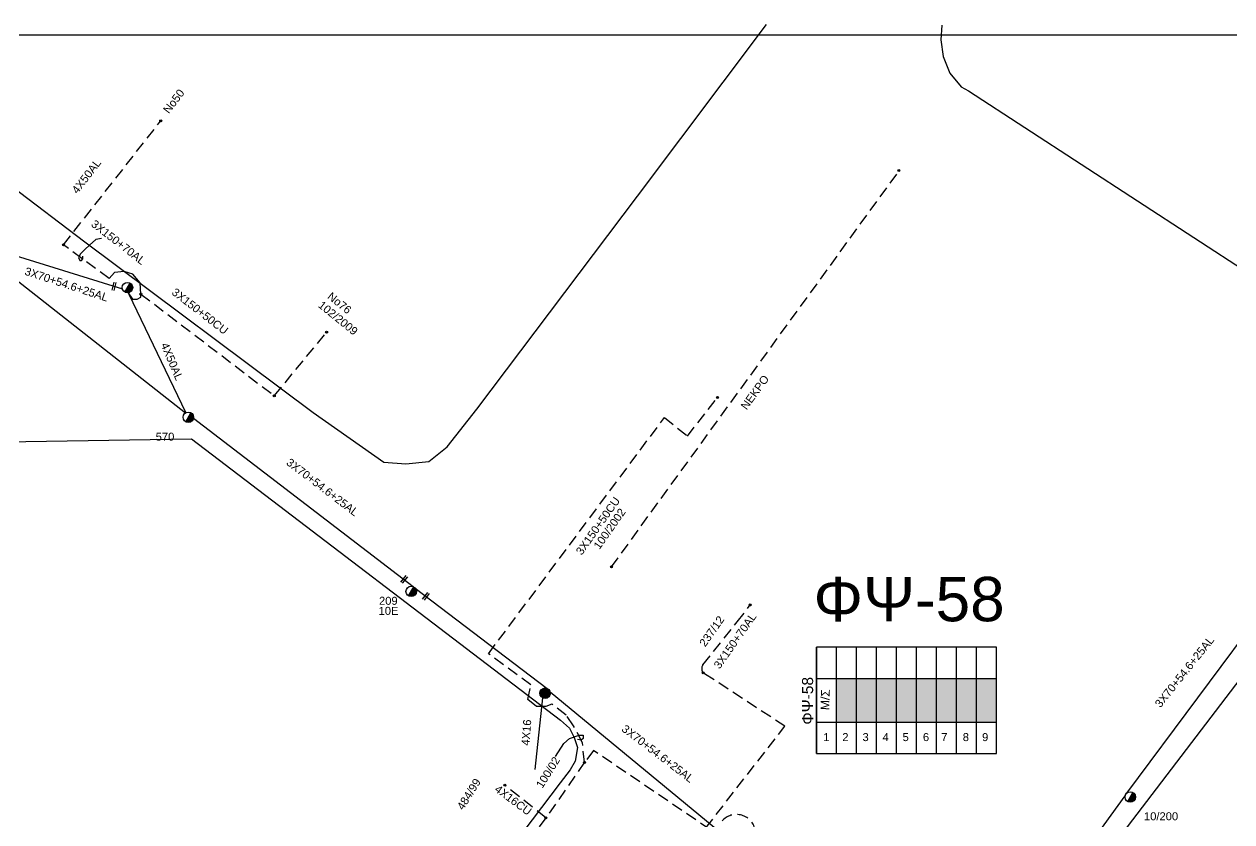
# Model space of a CAD drawing. Header units: millimetres. Extents: x 912 to 3023, y 735 to 1796.
# Drawn here: x 1258.1 to 1529.7, y 1603.6 to 1783.1 of the extents above; entities that cross this region are included whole.
import ezdxf
from ezdxf.enums import TextEntityAlignment as Align

# ---------------------------------------------------------------- set-up
doc = ezdxf.new("R2010")
doc.units = ezdxf.units.MM
doc.linetypes.add('DASHED', pattern=[19.05, 12.7, -6.35])
for name, color, linetype in [('Άγνωστα', 7, 'Continuous'), ('Ασφαλειοκιβώτια Χ.Τ 9 αναχωρήσεων', 7, 'Continuous'), ('Γυμνά εναέρια ΧΤ (3Φ)   4x50AL', 7, 'Continuous'), ('Επιγραφές - Σχήματα', 7, 'Continuous'), ('Καλώδια ΧΤ   3x150+50CU', 7, 'DASHED'), ('Καλώδια ΧΤ   3x150AL+50XLPE', 7, 'DASHED'), ('Μηχανική τομή', 7, 'Continuous'), ('Στύλος Ξύλινος', 7, 'Continuous'), ('Στύλος Ξύλινος @ 1', 7, 'Continuous'), ('Στύλος ΦΜ', 7, 'Continuous'), ('Στύλος ΦΜ @ 1', 7, 'Continuous'), ('Συνδέσεις', 7, 'Continuous'), ('Συνεστραμμένα ΧΤ   3x70+54.6+25 AL', 7, 'SYN_LINE'), ('Υπόβαθρο ΔΕΗ', 7, 'Continuous'), ('Υπόγεια καλώδια Δικτύου ΧΤ και Παρ. ΧΤ - 3X150+70 AL', 7, 'DASHED'), ('Υπόγεια καλώδια Παροχών ΧΤ   4x50AL', 7, 'DASHED')]:
    doc.layers.add(name, color=color, linetype=linetype)
doc.styles.get("Standard").update_dxf_attribs({"font": 'ARIAL.TTF'})
doc.linetypes.add('SYN_LINE', pattern='A,0.5,-0.0001,["/\\/\\/\\/",Standard,S=0.1,R=0,X=0,Y=-0.05],-0.25', length=0.7501)

# ---------------------------------------------------------------- blocks, each defined once
blk = doc.blocks.new('ΥΠΑΡΧΩΝ ΤΣΙΜΕΝΤΕΝΙΟΣ ΣΤΥΛΟΣ')
at = {"layer": 'Στύλος ΦΜ'}
blk.add_hatch(color=7, dxfattribs=at).paths.add_polyline_path([(-1.29, -2.28, 0.574793), (2.62, 0, 0.268822), (1.3, 2.27)])
at = {"layer": 'Στύλος ΦΜ', "color": 7}
blk.add_line((-1.29, -2.28), (1.3, 2.27), dxfattribs=at)
blk.add_circle((0, 0), 2.62, dxfattribs=at)
at = {"layer": 'Στύλος ΦΜ', "flags": 4}
for tag, p in [('ΑΡΙΘΜΟΣ', (-4.68, 8.05)), ('ΤΥΠΟΣ', (-4.91, 3.03))]:
    blk.add_attdef(tag, p, '', height=4, dxfattribs=at)
blk = doc.blocks.new('ΥΠΑΡΧΩΝ ΞΥΛΙΝΟΣ ΣΤΥΛΟΣ')
at = {"layer": 'Στύλος Ξύλινος'}
h = blk.add_hatch(color=7, dxfattribs=at)
h.paths.add_polyline_path([(-2.62, 0, 0.270008), (-1.29, -2.28), (1.3, 2.27, 0.576266)])
h.paths.add_polyline_path([(-1.29, -2.28, 0.574793), (2.62, 0, 0.268822), (1.3, 2.27)])
at = {"layer": 'Στύλος Ξύλινος', "color": 7}
blk.add_line((-1.29, -2.28), (1.3, 2.27), dxfattribs=at)
blk.add_circle((0, 0), 2.62, dxfattribs=at)
at = {"layer": 'Στύλος Ξύλινος', "flags": 4}
for tag, p in [('ΑΡΙΘΜΟΣ', (-4.91, 8.6)), ('ΤΥΠΟΣ', (-4.85, 3.39))]:
    blk.add_attdef(tag, p, '', height=4, dxfattribs=at)
blk = doc.blocks.new('ΜΗΧΑΝΙΚΗ ΤΟΜΗ')
at = {"layer": 'Μηχανική τομή', "ltscale": 40}
for p, q in [((-1.89, 0.78), (1.89, 0.78)), ((1.89, 0), (-1.89, 0))]:
    blk.add_line(p, q, dxfattribs=at)
blk = doc.blocks.new('_ΣΥΝΔΕΣΗ')
at = {"layer": 'Συνδέσεις', "linetype": 'SYN_LINE', "ltscale": 40}
blk.add_hatch(color=256, dxfattribs=at).paths.add_polyline_path([(0.5, -0.01, 1), (-0.5, -0.01, 1)])
at = {"layer": 'Συνδέσεις'}
blk.add_circle((0, -0.01), 0.5, dxfattribs=at)
blk = doc.blocks.new('ΑΣΦΑΛΕΙΟΚΙΒΩΤΙΟ ΥΠΟΣΤΑΘΜΟΥ 9 ΑΝΑΧΩΡΗΣΕΩΝ')
at = {"layer": 'Ασφαλειοκιβώτια Χ.Τ 9 αναχωρήσεων', "ltscale": 40}
for p, q in [((-23.8, 40.36), (24.02, 40.36)), ((-9.72, 40.36), (-9.72, -40.64)), ((9.94, 40.36), (9.94, -40.64)), ((-23.8, 31.36), (24.02, 31.36)), ((-23.8, 22.36), (24.02, 22.36)), ((-23.8, 13.36), (24.02, 13.36)), ((-23.8, 4.36), (24.02, 4.36)), ((-23.8, -4.64), (24.02, -4.64)), ((-23.8, -13.64), (24.02, -13.64)), ((-23.8, -22.64), (24.02, -22.64)), ((-23.8, -31.64), (24.02, -31.64))]:
    blk.add_line(p, q, dxfattribs=at)
at = {"layer": 'Ασφαλειοκιβώτια Χ.Τ 9 αναχωρήσεων'}
blk.add_lwpolyline([(-23.8, -40.64), (24.02, -40.64), (24.02, 40.36), (-23.8, 40.36)], close=True, dxfattribs=at)
for s, p in [('1', (-18.29, 37.24)), ('2', (-18.29, 28.67)), ('3', (-18.29, 19.6)), ('4', (-18.29, 10.58)), ('5', (-18.29, 1.57)), ('6', (-18.29, -7.57)), ('7', (-18.29, -15.81)), ('8', (-18.29, -25.5)), ('9', (-18.29, -34.19))]:
    blk.add_text(s, height=3.6, rotation=270, dxfattribs=at).set_placement(p)
at = {"layer": 'Ασφαλειοκιβώτια Χ.Τ 9 αναχωρήσεων', "ltscale": 40}
for tag, height, p in [('ΟΝΟΜΑ', 5, (-0.16, 44.31)), ('ΚΕΙΜΕΝΟ 1', 2, (17.06, 35.59)), ('ΚΕΙΜΕΝΟ 2', 2, (17.06, 26.88)), ('ΚΕΙΜΕΝΟ 3', 2, (17.06, 17.69)), ('ΚΕΙΜΕΝΟ 4', 2, (17.06, 8.71)), ('ΚΕΙΜΕΝΟ 5', 2, (17.06, -0.13)), ('ΚΕΙΜΕΝΟ 6', 2, (17.06, -9.05)), ('ΚΕΙΜΕΝΟ 7', 2, (17.06, -18.13)), ('ΚΕΙΜΕΝΟ 8', 2, (17.06, -26.85)), ('ΚΕΙΜΕΝΟ 9', 2, (17.06, -35.99)), ('ΣΧ', 2, (-0.1, -42.64))]:
    blk.add_attdef(tag, text='', height=height, dxfattribs=at).set_placement(p, align=Align.MIDDLE_CENTER)

msp = doc.modelspace()

# ---------------------------------------------------------------- hatches: boundary and pattern name
at = {"layer": 'Ασφαλειοκιβώτια Χ.Τ 9 αναχωρήσεων'}
for color, points in [(2, [(1445.28, 1635.86), (1440.78, 1635.86), (1440.78, 1626.03), (1445.28, 1626.03)]), (173, [(1449.78, 1635.86), (1445.28, 1635.86), (1445.28, 1626.03), (1449.78, 1626.03)]), (30, [(1454.28, 1635.86), (1449.78, 1635.86), (1449.78, 1626.03), (1454.28, 1626.03)]), (6, [(1458.78, 1635.86), (1454.28, 1635.86), (1454.28, 1626.03), (1458.78, 1626.03)]), (151, [(1463.28, 1635.86), (1458.78, 1635.86), (1458.78, 1626.03), (1463.28, 1626.03)]), (85, [(1467.78, 1635.86), (1463.28, 1635.86), (1463.28, 1626.03), (1467.78, 1626.03)]), (27, [(1472.28, 1635.86), (1467.78, 1635.86), (1467.78, 1626.03), (1472.28, 1626.03)])]:
    msp.add_hatch(color=color, dxfattribs=at).paths.add_polyline_path(points)
at = {"layer": 'Υπόγεια καλώδια Δικτύου ΧΤ και Παρ. ΧΤ - 3X150+70 AL'}
h = msp.add_hatch(color=1, dxfattribs=at)
h.dxf.hatch_style = 1
h.paths.add_polyline_path([(1476.78, 1635.86), (1472.28, 1635.86), (1472.28, 1626.03), (1476.78, 1626.03)])

# ---------------------------------------------------------------- linework, layer by layer
at = {"layer": 'Άγνωστα', "linetype": 'DASHED', "ltscale": 0.2}
msp.add_lwpolyline([(1390.2, 1660.96), (1454.94, 1750.16)], dxfattribs=at)
at = {"layer": 'Άγνωστα'}
for points in [[(1275.47, 1734.88), (1274.22, 1734.6), (1272.83, 1733.35), (1271.71, 1732.38), (1270.74, 1731.4), (1270.32, 1730.57), (1270.6, 1729.87), (1271.02, 1729.87), (1271.3, 1730.29), (1271.3, 1730.85)], [(1377.64, 1618.29), (1379.47, 1621.24), (1380.73, 1622.36), (1382.97, 1623.06), (1383.81, 1623.06), (1383.81, 1622.36), (1383.39, 1621.94), (1382.55, 1622.08)]]:
    msp.add_lwpolyline(points, dxfattribs=at)
at = {"layer": 'Άγνωστα', "color": 85, "linetype": 'DASHED', "ltscale": 0.2}
msp.add_lwpolyline([(1421.14, 1597.73, 1.154005), (1414.7, 1603.24, 1.0253)], format="xyb", dxfattribs=at)
at = {"layer": 'Γυμνά εναέρια ΧΤ (3Φ)   4x50AL', "color": 30}
msp.add_lwpolyline([(1294.49, 1695.66), (1281.75, 1722.25)], dxfattribs=at)
at = {"layer": 'Επιγραφές - Σχήματα'}
msp.add_lwpolyline([(917.41, 770.73), (2916.72, 770.73), (2916.72, 1780.64), (917.41, 1780.64)], close=True, dxfattribs=at)
at = {"layer": 'Καλώδια ΧΤ   3x150+50CU', "color": 30, "ltscale": 0.2}
msp.add_lwpolyline([(1284.35, 1722.36), (1314.36, 1699.46), (1326.13, 1713.75)], dxfattribs=at)
at = {"layer": 'Καλώδια ΧΤ   3x150+50CU', "color": 27, "ltscale": 0.2}
msp.add_lwpolyline([(1384.15, 1616.97), (1383.65, 1621.39), (1381.69, 1625.17), (1380.01, 1627.59), (1376.77, 1630.05), (1375.4, 1629.5), (1373.34, 1629.55), (1371.37, 1631.07), (1372.08, 1634.39), (1362.55, 1641.41), (1402.14, 1694.6), (1407.27, 1690.39), (1414.04, 1699.09)], dxfattribs=at)
at = {"layer": 'Καλώδια ΧΤ   3x150AL+50XLPE', "color": 27, "ltscale": 0.2}
msp.add_lwpolyline([(1415.51, 1599.72), (1386.17, 1619.62), (1384.15, 1616.97), (1375.46, 1604.49), (1364.96, 1590.79), (1355.4, 1578.02), (1344.94, 1563.91), (1334.37, 1550.68), (1322.73, 1535.22), (1319.53, 1534.68), (1318.88, 1532.32), (1317.83, 1532.23)], dxfattribs=at)
at = {"layer": 'Συνεστραμμένα ΧΤ   3x70+54.6+25 AL', "color": 30, "ltscale": 20}
for points in [[(1244.55, 1734.75), (1294.39, 1695.61)], [(1244.9, 1734.48), (1280.2, 1723.51)], [(1296.2, 1694.45), (1345.6, 1656.52)], [(1346.05, 1656.19), (1375.71, 1633.62)], [(1376.41, 1632.86), (1415.88, 1600.3)], [(1374.7, 1631.49), (1372.99, 1615.38)]]:
    msp.add_lwpolyline(points, dxfattribs=at)
at = {"layer": 'Συνεστραμμένα ΧΤ   3x70+54.6+25 AL', "color": 173, "ltscale": 20}
for points in [[(1506.12, 1610.05), (1538.08, 1652.93)], [(1471.34, 1561.87), (1505.74, 1609.4)]]:
    msp.add_lwpolyline(points, dxfattribs=at)
at = {"layer": 'Υπόβαθρο ΔΕΗ'}
for points in [[(1212.03, 1779.53), (1238.56, 1759.3), (1271.73, 1734.12), (1323.12, 1695.67), (1338.98, 1684.48), (1343.92, 1684.12), (1349.12, 1684.66), (1353.25, 1687.98), (1359.89, 1696.41), (1396.03, 1744.35), (1425.06, 1782.99)], [(1464.54, 1782.87), (1464.27, 1779.57), (1464.84, 1775.8), (1466.33, 1772.06), (1468.88, 1769.02), (1470.47, 1768.11), (1546.51, 1718.59), (1549.53, 1717.48), (1551.63, 1717.57), (1553.37, 1718.43), (1556.48, 1721.41), (1585.75, 1759.23), (1587.16, 1763.34), (1586.78, 1766.33), (1585.85, 1768.62), (1583.74, 1770.82), (1579.42, 1774.58), (1568.24, 1783.09)], [(1548.51, 1533.19), (1496.33, 1573.4), (1493.95, 1575.78), (1492.9, 1578.36), (1492.79, 1581.68), (1493.32, 1584.37), (1495.11, 1588.24), (1500.75, 1595.2), (1615.84, 1746.09)], [(1219.71, 1622.3), (1244.45, 1688.93), (1295.7, 1689.79), (1378.73, 1626.46), (1380.74, 1624.67), (1381.84, 1622.58), (1382.54, 1620.27), (1382.07, 1617.25), (1380.89, 1615.27), (1378.66, 1612.34), (1321.78, 1537.08), (1319.83, 1535.9), (1316.05, 1535.25), (1311.82, 1535.37), (1308.79, 1536.47), (1305.09, 1539.48), (1269.71, 1573.81), (1219.71, 1622.3)]]:
    msp.add_lwpolyline(points, dxfattribs=at)
at = {"layer": 'Υπόγεια καλώδια Δικτύου ΧΤ και Παρ. ΧΤ - 3X150+70 AL', "color": 1, "ltscale": 0.2}
msp.add_lwpolyline([(1418.92, 1595.89, -0.322886), (1412.8, 1597.27), (1412.24, 1597.74), (1411.72, 1598.27, -0.359711), (1411.41, 1602.2), (1429.22, 1625.1), (1410.8, 1637.13, -0.339477), (1410.78, 1638.92), (1418.46, 1648.55), (1421.42, 1652.38)], format="xyb", dxfattribs=at)
at = {"layer": 'Υπόγεια καλώδια Παροχών ΧΤ   4x50AL', "color": 30, "ltscale": 0.2}
msp.add_lwpolyline([(1281.48, 1722.63), (1282.48, 1721.23), (1283.54, 1721.21), (1284.33, 1721.68), (1284.35, 1722.36), (1284.2, 1724.9), (1282.51, 1726.8), (1280.62, 1727.44), (1278.43, 1727.19), (1277.24, 1725.85), (1266.95, 1733.42), (1288.81, 1761.31)], dxfattribs=at)
at = {"layer": 'Υπόγεια καλώδια Παροχών ΧΤ   4x50AL', "color": 27, "ltscale": 0.2}
msp.add_lwpolyline([(1375.46, 1604.49), (1366.19, 1611.83)], dxfattribs=at)

# ---------------------------------------------------------------- block references
at = {"layer": 'Ασφαλειοκιβώτια Χ.Τ 9 αναχωρήσεων', "xscale": 0.5, "yscale": 0.5, "zscale": 0.5, "rotation": 90}
msp.add_blockref('ΑΣΦΑΛΕΙΟΚΙΒΩΤΙΟ ΥΠΟΣΤΑΘΜΟΥ 9 ΑΝΑΧΩΡΗΣΕΩΝ', (1456.46, 1630.89), dxfattribs=at).add_auto_attribs({'ΟΝΟΜΑ': 'ΦΨ-58'})
at = {"layer": 'Μηχανική τομή'}
for p, xscale, yscale, zscale, rotation in [((1278.48, 1724.04), 0.4999999999999633, 0.4999999999999633, 0.4999999999999633, 76.97382788897951), ((1343.72, 1658), 0.4999999999999686, 0.4999999999999686, 0.4999999999999686, 51.61256233320746), ((1348.62, 1654.21), 0.4999999999999686, 0.4999999999999686, 0.4999999999999686, 51.61256233320746)]:
    msp.add_blockref('ΜΗΧΑΝΙΚΗ ΤΟΜΗ', p, dxfattribs=dict(at, xscale=xscale, yscale=yscale, zscale=zscale, rotation=rotation))
at = {"layer": 'Στύλος Ξύλινος @ 1', "ltscale": 40, "xscale": 0.4499999999998181, "yscale": 0.4499999999998181, "zscale": 0.4499999999998181}
msp.add_blockref('ΥΠΑΡΧΩΝ ΞΥΛΙΝΟΣ ΣΤΥΛΟΣ', (1375.28, 1632.52), dxfattribs=at)
at = {"layer": 'Στύλος ΦΜ @ 1', "ltscale": 40, "xscale": 0.4499999999998181, "yscale": 0.4499999999998181, "zscale": 0.4499999999998181}
msp.add_blockref('ΥΠΑΡΧΩΝ ΤΣΙΜΕΝΤΕΝΙΟΣ ΣΤΥΛΟΣ', (1281.34, 1723.8), dxfattribs=at)
at = {"layer": 'Στύλος ΦΜ @ 1', "ltscale": 40}
ref = msp.add_blockref('ΥΠΑΡΧΩΝ ΤΣΙΜΕΝΤΕΝΙΟΣ ΣΤΥΛΟΣ', (1295.03, 1694.62), dxfattribs=dict(at, xscale=0.4499999999998181, yscale=0.4499999999998181, zscale=0.4499999999998181))
ref.add_attrib('ΤΥΠΟΣ', '570', (1287.68, 1689.35), dxfattribs={"layer": 'Στύλος ΦΜ', "height": 1.8, "flags": 4})
ref = msp.add_blockref('ΥΠΑΡΧΩΝ ΤΣΙΜΕΝΤΕΝΙΟΣ ΣΤΥΛΟΣ', (1345.15, 1655.43), dxfattribs=dict(at, xscale=0.4499999999998181, yscale=0.4499999999998181, zscale=0.4499999999998181))
ref.add_attrib('ΤΥΠΟΣ', '10E', (1337.81, 1650.16), dxfattribs={"layer": 'Στύλος ΦΜ', "height": 1.8, "flags": 4})
ref.add_attrib('ΑΡΙΘΜΟΣ', '209', (1337.91, 1652.42), dxfattribs={"layer": 'Στύλος ΦΜ', "height": 1.8, "flags": 4})
ref = msp.add_blockref('ΥΠΑΡΧΩΝ ΤΣΙΜΕΝΤΕΝΙΟΣ ΣΤΥΛΟΣ', (1506.89, 1609.16), dxfattribs=dict(at, xscale=0.4499999999998181, yscale=0.4499999999998181, zscale=0.4499999999998181))
ref.add_attrib('ΤΥΠΟΣ', '10/200', (1509.97, 1603.93), dxfattribs={"layer": 'Στύλος ΦΜ', "height": 1.8, "flags": 4})
at = {"layer": 'Συνδέσεις', "xscale": 0.4499999999998181, "yscale": 0.4499999999998181, "zscale": 0.4499999999998181}
for p in [(1288.81, 1761.31), (1454.86, 1750.15), (1266.95, 1733.42), (1284.35, 1722.36), (1326.13, 1713.75), (1314.36, 1699.46), (1414.04, 1699.09), (1390.18, 1660.94), (1421.42, 1652.38), (1410.81, 1637.14), (1384.15, 1616.97), (1366.19, 1611.83), (1375.46, 1604.49)]:
    msp.add_blockref('_ΣΥΝΔΕΣΗ', p, dxfattribs=at)

# ---------------------------------------------------------------- texts
at = {"layer": 'Γυμνά εναέρια ΧΤ (3Φ)   4x50AL', "color": 7, "insert": (1290.45, 1711.65), "char_height": 1.8, "width": 168.3718, "attachment_point": 1, "rotation": 292.8743}
msp.add_mtext('4X50AL', dxfattribs=at)
at = {"layer": 'Επιγραφές - Σχήματα', "color": 7, "char_height": 1.8, "width": 168.3718, "attachment_point": 1}
for s, insert, rotation in [('No50', (1289.2, 1763.91), 52.463), ('No76', (1327.27, 1722.91), 321.0038), ('102/2009', (1325.2, 1720.95), 321.0038), ('ΝΕΚΡΟ', (1419.13, 1697.21), 53.9654), ('100/2002', (1386.01, 1665.76), 54.8999), ('{\\H1.083x;\\C256;Μ/Σ}', (1437.21, 1628.75), 88.0043)]:
    msp.add_mtext(s, dxfattribs=dict(at, insert=insert, rotation=rotation))
at = {"layer": 'Επιγραφές - Σχήματα', "color": 7, "insert": (1435.64, 1658.71), "char_height": 10, "width": 168.3718, "attachment_point": 1}
msp.add_mtext('ΦΨ-58', dxfattribs=at)
at = {"layer": 'Καλώδια ΧΤ   3x150+50CU', "color": 7, "char_height": 1.8, "attachment_point": 1}
for s, insert, width, rotation in [('3X150+70AL', (1274.08, 1739.2), 168.3718, 322.0966), ('3X150+50CU', (1292.22, 1723.85), 168.3718, 322.0966), ('3X150+50CU', (1382.05, 1664.49), 168.3718, 54.8999), ('237/12', (1409.81, 1643.86), 63.579, 54.8999), ('3X150+70AL', (1413.05, 1638.87), 168.3718, 54.8999)]:
    msp.add_mtext(s, dxfattribs=dict(at, insert=insert, width=width, rotation=rotation))
at = {"layer": 'Συνεστραμμένα ΧΤ   3x70+54.6+25 AL', "color": 7, "char_height": 1.8, "width": 168.3718, "attachment_point": 1}
for insert, rotation in [((1258.61, 1728.45), 341.809), ((1317.98, 1685.54), 322.6187), ((1512.26, 1630.25), 51.4213), ((1393.4, 1625.58), 322.6187)]:
    msp.add_mtext('3X70+54.6+25AL', dxfattribs=dict(at, insert=insert, rotation=rotation))
at = {"layer": 'Υπόγεια καλώδια Δικτύου ΧΤ και Παρ. ΧΤ - 3X150+70 AL', "color": 7, "char_height": 1.8, "width": 168.3718, "attachment_point": 1, "rotation": 58.0107}
for s, insert in [('100/02', (1373.12, 1611.93)), ('484/99', (1355.31, 1607.03))]:
    msp.add_mtext(s, dxfattribs=dict(at, insert=insert))
at = {"layer": 'Υπόγεια καλώδια Παροχών ΧΤ   4x50AL', "color": 7, "char_height": 1.8, "width": 168.3718, "attachment_point": 1}
for s, insert, rotation in [('4X50AL', (1268.65, 1745.85), 52.463), ('4X16', (1369.93, 1620.82), 85.6234), ('4X16CU', (1364.82, 1612.02), 323.4138)]:
    msp.add_mtext(s, dxfattribs=dict(at, insert=insert, rotation=rotation))

doc.saveas('drawing.dxf')
